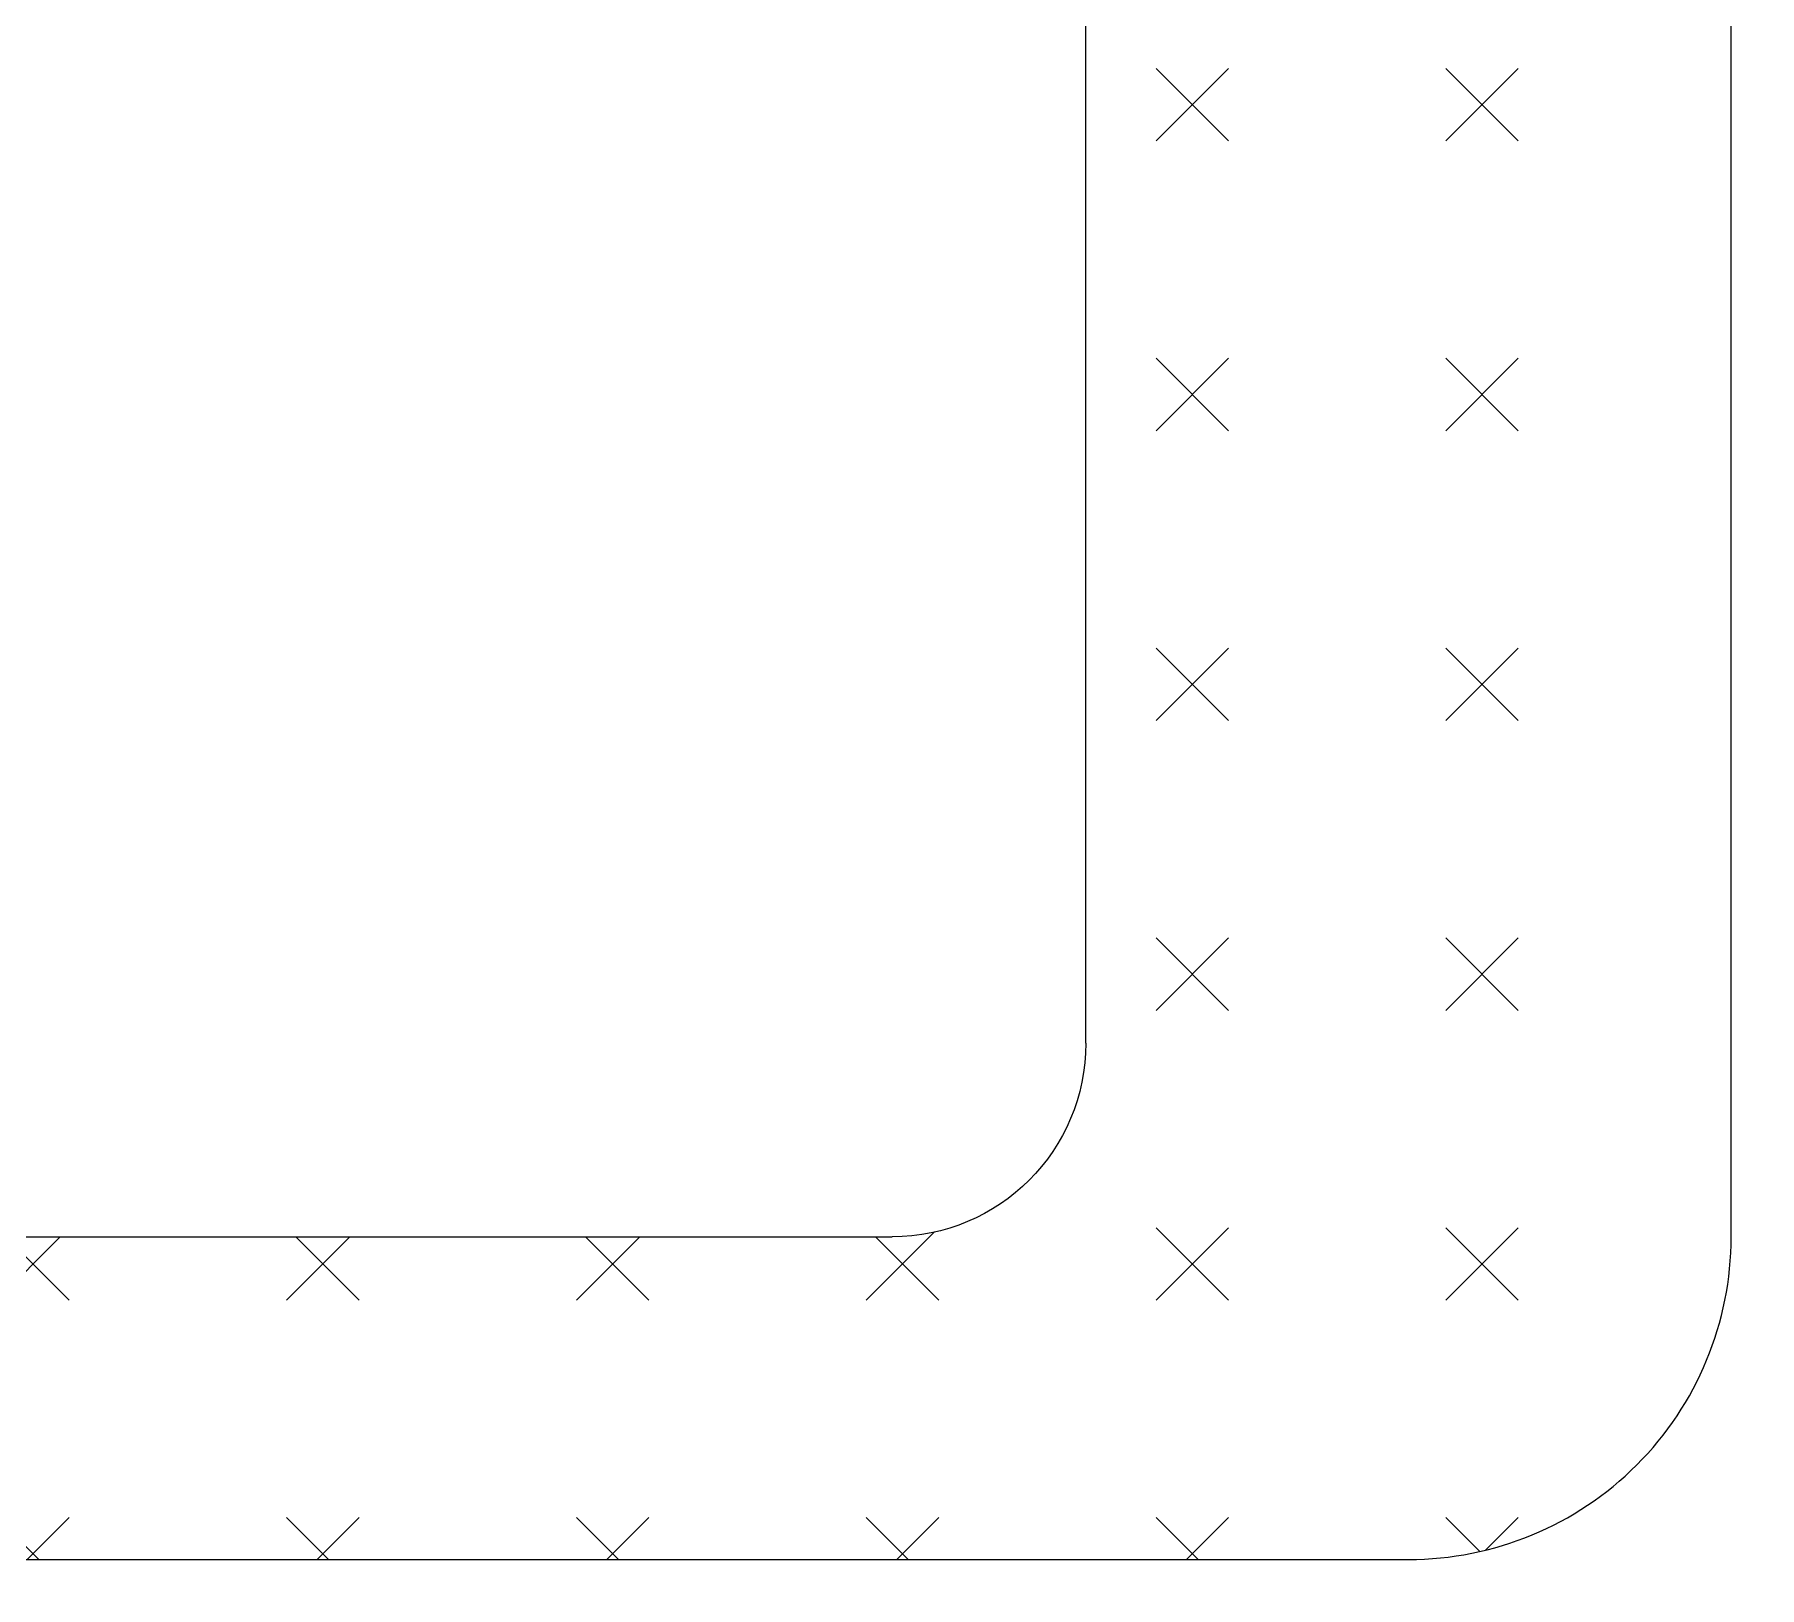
# Model space of a CAD drawing. Header units: millimetres. Extents: x 6676 to 14342, y 3639 to 5293.
# Drawn here: x 7243.36 to 7270.09, y 4699.04 to 4723.11 of the extents above; entities that cross this region are included whole.
import ezdxf

# ---------------------------------------------------------------- set-up
doc = ezdxf.new("R2010")
doc.units = ezdxf.units.MM
doc.layers.add('1 - bed panels', color=170, linetype='Continuous', lineweight=9)
doc.layers.add('1 - plaster', color=1, linetype='Continuous', lineweight=9)
doc.layers.add('A-dim-work', color=8, linetype='Continuous')

# ---------------------------------------------------------------- blocks, each defined once
blk = doc.blocks.new('nhyv')
at = {"layer": '1 - bed panels', "true_color": 0xc2c2c2}
h = blk.add_hatch(dxfattribs=at)
h.set_pattern_fill('CROSS', color=9, scale=0.5, angle=135)
h.set_pattern_definition([(135, (-268.083, -3.452), (-4.490128, 4e-16), [1.5875, -4.7625]), (225, (-268.083, -2.3296), (-4e-16, -4.490128), [1.5875, -4.7625])])
edge = h.paths.add_edge_path()
edge.add_line((59.654, 1298.726), (139.654, 1298.726))
edge.add_arc((139.654, 1293.726), 5, 0, 90, ccw=False)
edge.add_line((144.654, 1293.726), (144.654, 1103.726))
edge.add_arc((139.654, 1103.726), 5, -90, 0, ccw=False)
edge.add_line((139.654, 1098.726), (59.654, 1098.726))
edge.add_arc((59.654, 1103.726), 5, 180, 270, ccw=False)
edge.add_line((54.654, 1103.726), (54.654, 1293.726))
edge.add_arc((59.654, 1293.726), 5, 90, 180, ccw=False)
edge = h.paths.add_edge_path(flags=16)
edge.add_line((134.654, 1290.726), (134.654, 1261.726))
edge.add_arc((131.654, 1261.726), 3, -90, 0, ccw=False)
edge.add_line((131.654, 1258.726), (67.654, 1258.726))
edge.add_arc((67.654, 1261.726), 3, 180, 270, ccw=False)
edge.add_line((64.654, 1261.726), (64.654, 1290.726))
edge.add_arc((67.654, 1290.726), 3, 90, 180, ccw=False)
edge.add_line((67.654, 1293.726), (131.654, 1293.726))
edge.add_arc((131.654, 1290.726), 3, 0, 90, ccw=False)
at = {"layer": '1 - bed panels', "color": 9, "true_color": 0xc2c2c2}
for p, q in [((67.654, 1293.726), (131.654, 1293.726)), ((134.654, 1290.726), (134.654, 1261.726))]:
    blk.add_line(p, q, dxfattribs=at)
blk.add_lwpolyline([(59.654, 1298.726), (139.654, 1298.726, -0.414214), (144.654, 1293.726), (144.654, 1103.726, -0.414214), (139.654, 1098.726), (59.654, 1098.726, -0.414214), (54.654, 1103.726), (54.654, 1293.726, -0.414214)], format="xyb", close=True, dxfattribs=at)
blk.add_arc((131.654, 1290.726), 3, 0, 90, dxfattribs=at)
blk = doc.blocks.new('det2')
at = {"layer": '1 - bed panels', "true_color": 0xc2c2c2}
h = blk.add_hatch(dxfattribs=at)
h.set_pattern_fill('LINE', color=9, scale=1.575, angle=-90)
h.set_pattern_definition([(270, (-7406.43, -5143.807), (5.000625, -2e-15), [])])
edge = h.paths.add_edge_path()
edge.add_arc((3.6604, 8.7615), 9.4954, 98.13188, 262.42821)
edge.add_line((2.4092, -0.6511), (2.3173, 18.1614))
edge = h.paths.add_edge_path()
edge.add_arc((-158.6989, -60.6017), 2, 360, 360.1896)
edge.add_line((-156.699, -60.5951), (-156.6989, -60.6017))

msp = doc.modelspace()

# ---------------------------------------------------------------- hatches: boundary and pattern name
at = {"layer": '1 - plaster'}
h = msp.add_hatch(dxfattribs=at)
h.set_pattern_fill('ANGLE', color=256)
h.set_pattern_definition([(0, (0, 0), (0, 6.985), [5.08, -1.905]), (90, (0, 0), (-6.985, 4e-16), [5.08, -1.905])])
edge = h.paths.add_edge_path()
edge.add_arc((7253.457, 4710.632), 1, 0, 360)

# ---------------------------------------------------------------- block references
at = {"xscale": -1, "rotation": 180}
msp.add_blockref('nhyv', (7124.994, 5998.204), dxfattribs=at)
at = {"layer": 'A-dim-work', "xscale": 10, "yscale": 10, "zscale": 10}
msp.add_blockref('det2', (8242.848, 4669.852), dxfattribs=at)

doc.saveas('drawing.dxf')
